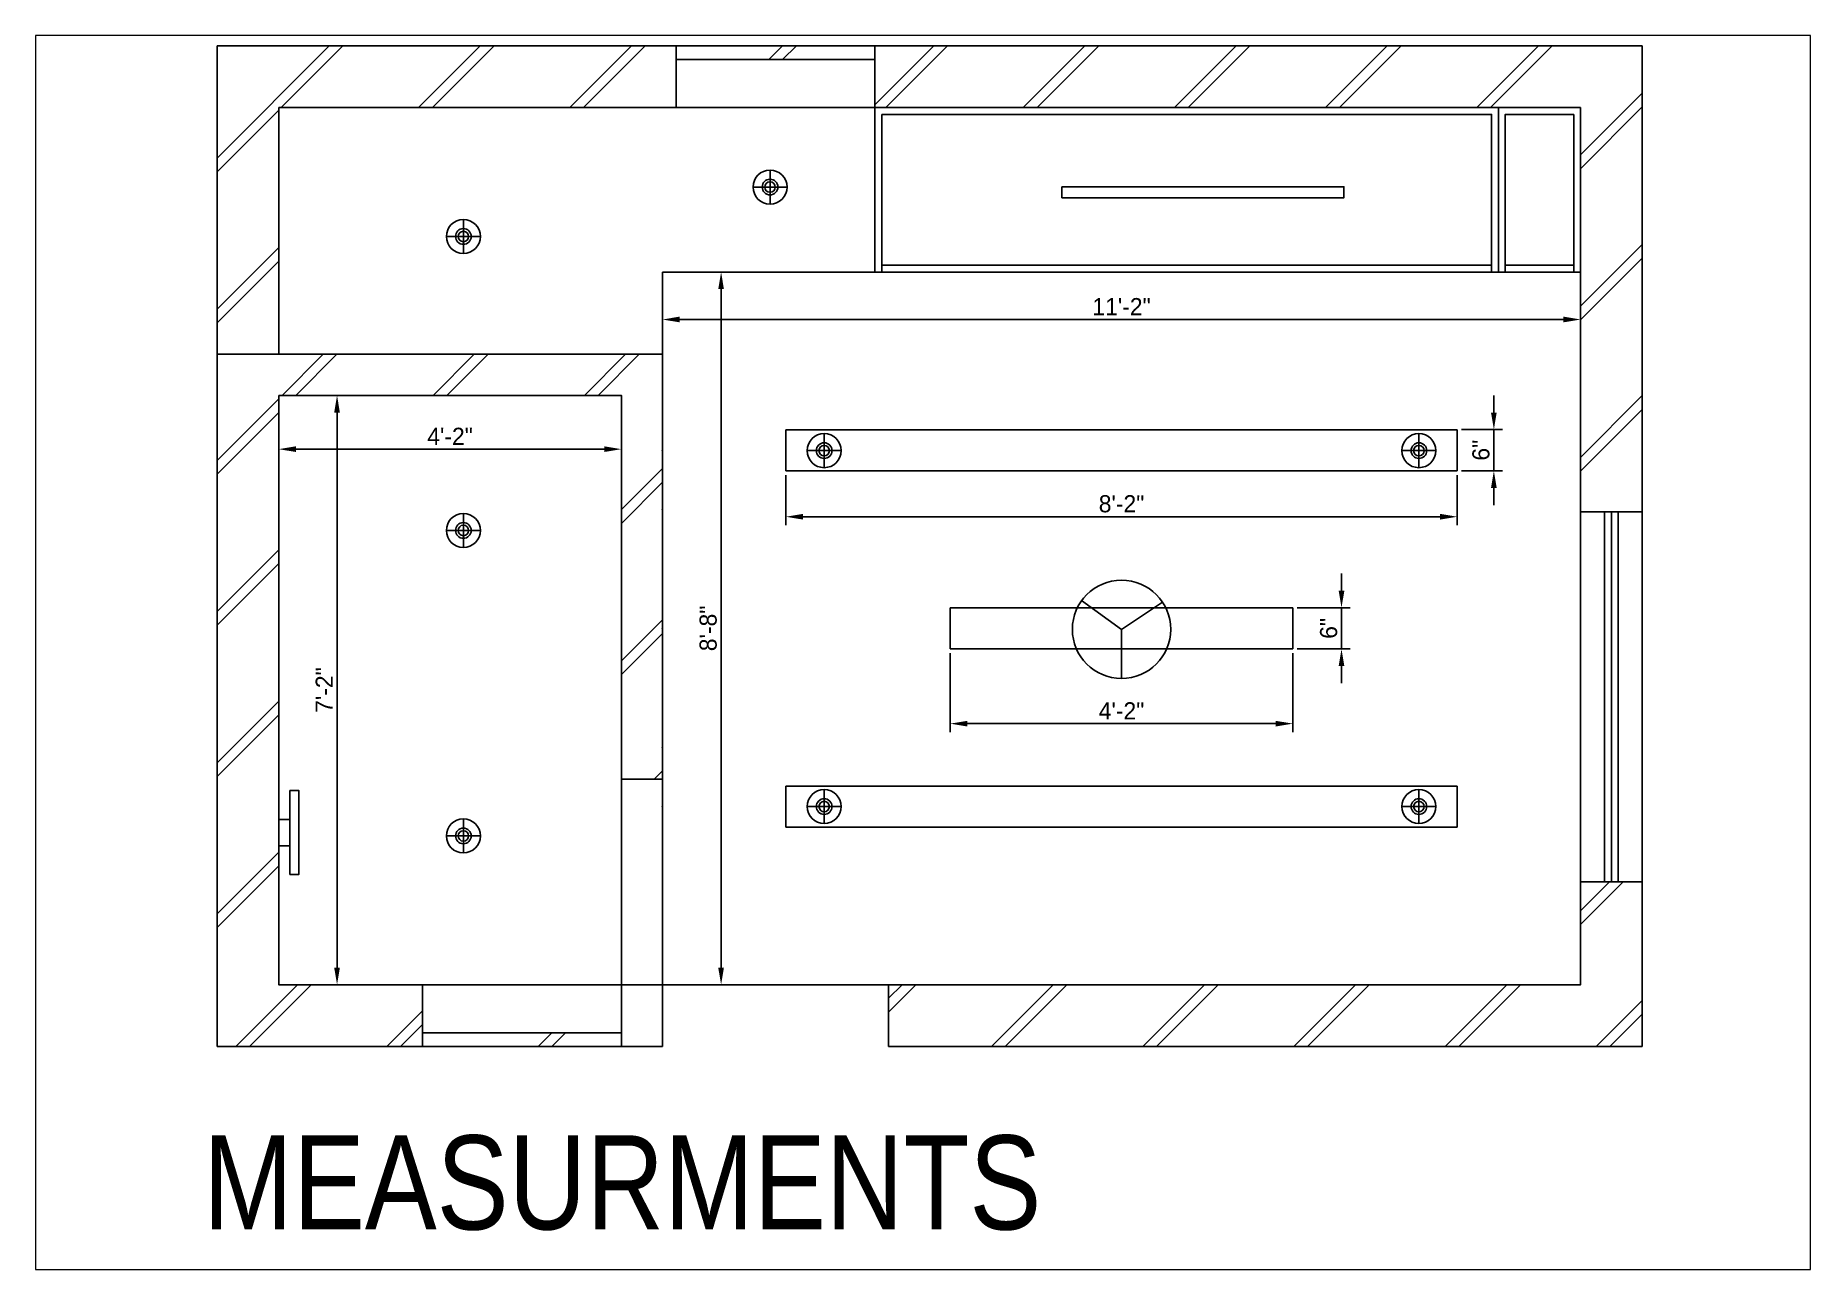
# Paper-space layout 'FC MEASURMRNTS' of a CAD drawing. Header units: millimetres. Extents: x 29 to 257, y 20 to 178.
# The model-space entities are those that its viewports show. They can reach past a viewport. Long polylines and large blocks are cut down to what shows.
import ezdxf

# ---------------------------------------------------------------- set-up
doc = ezdxf.new("R2010")
doc.units = ezdxf.units.MM
doc.layers.add('TXT', color=7, linetype='Continuous', lineweight=25)
doc.styles.add('stylus BT', font='swissc.ttf')
doc.dimstyles.new('ISO-25', dxfattribs={"dimtxt": 2.5, "dimasz": 2.5, "dimexe": 1.25, "dimexo": 0.625, "dimtad": 1, "dimlunit": 4, "dimtxsty": 'Standard', "dimcen": 2.5, "dimadec": 0, "dimazin": 0, "dimtfac": 1, "dimtmove": 0, "dimatfit": 3, "dimfxl": 1, "dimarcsym": 0})

# ---------------------------------------------------------------- blocks, each defined once
blk = doc.blocks.new('light')
at = {"color": 6}
for p, q in [((4552.69, 610.29), (4552.69, 623.07)), ((4546.31, 616.68), (4559.08, 616.68))]:
    blk.add_line(p, q, dxfattribs=at)
for radius in [6.39, 2.94, 2.94, 1.96]:
    blk.add_circle((4552.69, 616.68), radius, dxfattribs=at)
at = {"color": 6, "linetype": 'ByBlock'}
blk.add_circle((4552.69, 616.68), 6.39, dxfattribs=at)
blk = doc.blocks.new('dcd')
at = {"color": 3}
for points in [[(2926.26, 421.47), (2927.56, 421.47), (2927.56, 409.23), (2926.26, 409.23)], [(2924.62, 417.27), (2926.26, 417.27), (2926.26, 413.43), (2924.62, 413.43)]]:
    blk.add_lwpolyline(points, close=True, dxfattribs=at)
blk = doc.blocks.new('*D5')
at = {"color": 0, "lineweight": -2}
for p, q in [((4077.79, 271.85), (4077.79, 264.3)), ((4211.79, 271.85), (4211.79, 264.3)), ((4080.29, 265.55), (4209.29, 265.55))]:
    blk.add_line(p, q, dxfattribs=at)
at = {"color": 0}
for points in [[(4080.29, 265.97), (4080.29, 265.14), (4077.79, 265.55)], [(4209.29, 265.97), (4209.29, 265.14), (4211.79, 265.55)]]:
    blk.add_solid(points, dxfattribs=at)
at = {"layer": 'Defpoints', "color": 0}
for p in [(4077.79, 272.48), (4211.79, 272.48), (4211.79, 265.55)]:
    blk.add_point(p, dxfattribs=at)
at = {"color": 0, "insert": (4144.79, 267.43), "char_height": 2.5, "attachment_point": 5}
blk.add_mtext('11\'-2"', dxfattribs=at)
blk = doc.blocks.new('*D6')
at = {"color": 0, "lineweight": -2}
for p, q in [((4078.41, 272.48), (4087.6, 272.48)), ((4086.35, 170.98), (4086.35, 269.98)), ((4078.41, 168.48), (4087.6, 168.48))]:
    blk.add_line(p, q, dxfattribs=at)
at = {"color": 0}
for points in [[(4085.93, 269.98), (4086.76, 269.98), (4086.35, 272.48)], [(4085.93, 170.98), (4086.76, 170.98), (4086.35, 168.48)]]:
    blk.add_solid(points, dxfattribs=at)
at = {"layer": 'Defpoints', "color": 0}
for p in [(4077.79, 272.48), (4086.35, 272.48), (4077.79, 168.48)]:
    blk.add_point(p, dxfattribs=at)
at = {"color": 0, "insert": (4084.47, 220.48), "char_height": 2.5, "attachment_point": 5, "rotation": 90}
blk.add_mtext('8\'-8"', dxfattribs=at)
blk = doc.blocks.new('*D7')
at = {"color": 0, "lineweight": -2}
for p, q in [((4095.79, 242.85), (4095.79, 235.52)), ((4193.79, 242.85), (4193.79, 235.52)), ((4098.29, 236.77), (4191.29, 236.77))]:
    blk.add_line(p, q, dxfattribs=at)
at = {"color": 0}
for points in [[(4098.29, 237.19), (4098.29, 236.36), (4095.79, 236.77)], [(4191.29, 237.19), (4191.29, 236.36), (4193.79, 236.77)]]:
    blk.add_solid(points, dxfattribs=at)
at = {"layer": 'Defpoints', "color": 0}
for p in [(4095.79, 243.48), (4193.79, 243.48), (4193.79, 236.77)]:
    blk.add_point(p, dxfattribs=at)
at = {"color": 0, "insert": (4144.79, 238.65), "char_height": 2.5, "attachment_point": 5}
blk.add_mtext('8\'-2"', dxfattribs=at)
blk = doc.blocks.new('*D8')
at = {"color": 0, "lineweight": -2}
for p, q in [((4199.13, 251.98), (4199.13, 254.48)), ((4194.41, 249.48), (4200.38, 249.48)), ((4199.13, 243.48), (4199.13, 249.48)), ((4194.41, 243.48), (4200.38, 243.48)), ((4199.13, 240.98), (4199.13, 238.48))]:
    blk.add_line(p, q, dxfattribs=at)
at = {"color": 0}
for points in [[(4198.71, 251.98), (4199.54, 251.98), (4199.13, 249.48)], [(4198.71, 240.98), (4199.54, 240.98), (4199.13, 243.48)]]:
    blk.add_solid(points, dxfattribs=at)
at = {"layer": 'Defpoints', "color": 0}
for p in [(4193.79, 249.48), (4199.13, 249.48), (4193.79, 243.48)]:
    blk.add_point(p, dxfattribs=at)
at = {"color": 0, "insert": (4197.25, 246.48), "char_height": 2.5, "attachment_point": 5, "rotation": 90}
blk.add_mtext('6"', dxfattribs=at)
blk = doc.blocks.new('*D9')
at = {"color": 0, "lineweight": -2}
for p, q in [((4119.79, 216.85), (4119.79, 205.33)), ((4169.79, 216.85), (4169.79, 205.33)), ((4122.29, 206.58), (4167.29, 206.58))]:
    blk.add_line(p, q, dxfattribs=at)
at = {"color": 0}
for points in [[(4122.29, 206.99), (4122.29, 206.16), (4119.79, 206.58)], [(4167.29, 206.99), (4167.29, 206.16), (4169.79, 206.58)]]:
    blk.add_solid(points, dxfattribs=at)
at = {"layer": 'Defpoints', "color": 0}
for p in [(4119.79, 217.48), (4169.79, 217.48), (4169.79, 206.58)]:
    blk.add_point(p, dxfattribs=at)
at = {"color": 0, "insert": (4144.79, 208.45), "char_height": 2.5, "attachment_point": 5}
blk.add_mtext('4\'-2"', dxfattribs=at)
blk = doc.blocks.new('*D10')
at = {"color": 0, "lineweight": -2}
for p, q in [((4176.89, 225.98), (4176.89, 228.48)), ((4170.41, 223.48), (4178.14, 223.48)), ((4176.89, 217.48), (4176.89, 223.48)), ((4170.41, 217.48), (4178.14, 217.48)), ((4176.89, 214.98), (4176.89, 212.48))]:
    blk.add_line(p, q, dxfattribs=at)
at = {"color": 0}
for points in [[(4176.48, 225.98), (4177.31, 225.98), (4176.89, 223.48)], [(4176.48, 214.98), (4177.31, 214.98), (4176.89, 217.48)]]:
    blk.add_solid(points, dxfattribs=at)
at = {"layer": 'Defpoints', "color": 0}
for p in [(4169.79, 223.48), (4176.89, 223.48), (4169.79, 217.48)]:
    blk.add_point(p, dxfattribs=at)
at = {"color": 0, "insert": (4175.02, 220.48), "char_height": 2.5, "attachment_point": 5, "rotation": 90}
blk.add_mtext('6"', dxfattribs=at)
blk = doc.blocks.new('*D11')
at = {"color": 0, "lineweight": -2}
for p, q in [((4021.79, 253.85), (4021.79, 245.38)), ((4071.79, 253.85), (4071.79, 245.38)), ((4024.29, 246.63), (4069.29, 246.63))]:
    blk.add_line(p, q, dxfattribs=at)
at = {"color": 0}
for points in [[(4024.29, 247.05), (4024.29, 246.22), (4021.79, 246.63)], [(4069.29, 247.05), (4069.29, 246.22), (4071.79, 246.63)]]:
    blk.add_solid(points, dxfattribs=at)
at = {"layer": 'Defpoints', "color": 0}
for p in [(4021.79, 254.48), (4071.79, 254.48), (4071.79, 246.63)]:
    blk.add_point(p, dxfattribs=at)
at = {"color": 0, "insert": (4046.79, 248.51), "char_height": 2.5, "attachment_point": 5}
blk.add_mtext('4\'-2"', dxfattribs=at)
blk = doc.blocks.new('*D12')
at = {"color": 0, "lineweight": -2}
for p, q in [((4022.41, 254.48), (4031.55, 254.48)), ((4030.3, 170.98), (4030.3, 251.98)), ((4022.41, 168.48), (4031.55, 168.48))]:
    blk.add_line(p, q, dxfattribs=at)
at = {"color": 0}
for points in [[(4029.88, 251.98), (4030.71, 251.98), (4030.3, 254.48)], [(4029.88, 170.98), (4030.71, 170.98), (4030.3, 168.48)]]:
    blk.add_solid(points, dxfattribs=at)
at = {"layer": 'Defpoints', "color": 0}
for p in [(4021.79, 254.48), (4030.3, 254.48), (4021.79, 168.48)]:
    blk.add_point(p, dxfattribs=at)
at = {"color": 0, "insert": (4028.42, 211.48), "char_height": 2.5, "attachment_point": 5, "rotation": 90}
blk.add_mtext('7\'-2"', dxfattribs=at)

msp = doc.modelspace()

# ---------------------------------------------------------------- hatches: boundary and pattern name
h = msp.add_hatch()
h.set_pattern_fill('JIS_LC_8A', color=256, scale=2, style=0)
h.set_pattern_definition([(45, (807.482, -224.657), (-11.030866, 11.030866), []), (45, (809.482, -224.657), (-11.030866, 11.030866), [])])
h.paths.add_polyline_path([(4012.788, 305.477), (4012.788, 260.477), (4021.788, 260.477), (4021.788, 296.477), (4079.788, 296.477), (4079.788, 305.477)])
h.paths.add_polyline_path([(4012.788, 260.477), (4012.788, 159.477), (4042.788, 159.477), (4042.788, 168.477), (4021.788, 168.477), (4021.788, 254.477), (4071.788, 254.477), (4071.788, 198.477), (4077.788, 198.477), (4077.788, 260.477)])
h.paths.add_polyline_path([(4042.788, 161.477), (4042.788, 159.477), (4071.788, 159.477), (4071.788, 161.477)])
h.paths.add_polyline_path([(4077.788, 168.477), (4071.788, 168.477), (4071.788, 159.477), (4077.788, 159.477)])
h.paths.add_polyline_path([(4220.788, 159.477), (4220.788, 183.477), (4211.788, 183.477), (4211.788, 168.477), (4110.788, 168.477), (4110.788, 159.477)])
h.paths.add_polyline_path([(4211.788, 237.477), (4220.788, 237.477), (4220.788, 305.477), (4108.788, 305.477), (4108.788, 296.477), (4211.788, 296.477)])
h.paths.add_polyline_path([(4079.788, 305.477), (4079.788, 303.477), (4108.788, 303.477), (4108.788, 305.477)])

# ---------------------------------------------------------------- linework, layer by layer
for p, q in [((4012.788, 159.477), (4012.788, 305.477)), ((4012.788, 305.477), (4220.788, 305.477)), ((4042.788, 305.477), (4021.788, 305.477)), ((4079.788, 296.477), (4079.788, 305.477)), ((4079.788, 303.477), (4108.788, 303.477)), ((4108.788, 272.477), (4108.788, 305.477)), ((4220.788, 159.477), (4220.788, 305.477)), ((4042.788, 296.477), (4021.788, 296.477)), ((4021.788, 296.477), (4079.788, 296.477)), ((4021.788, 260.477), (4021.788, 296.477)), ((4079.788, 296.477), (4108.788, 296.477)), ((4108.788, 296.477), (4211.788, 296.477)), ((4199.788, 272.477), (4199.788, 296.477)), ((4211.788, 168.477), (4211.788, 296.477)), ((4108.788, 272.477), (4211.788, 272.477)), ((4109.788, 273.477), (4109.788, 272.477)), ((4198.788, 273.477), (4198.788, 272.477)), ((4200.788, 273.477), (4200.788, 272.477)), ((4210.788, 273.477), (4210.788, 272.477)), ((4211.788, 272.477), (4211.788, 168.477)), ((4077.788, 260.477), (4012.788, 260.477)), ((4077.788, 260.477), (4077.788, 198.477)), ((4071.788, 254.477), (4021.788, 254.477)), ((4021.788, 168.477), (4021.788, 254.477)), ((4021.788, 254.477), (4021.788, 168.477)), ((4071.788, 254.477), (4071.788, 198.477)), ((4095.788, 249.477), (4095.788, 243.477)), ((4095.788, 249.477), (4193.788, 249.477)), ((4193.788, 249.477), (4193.788, 243.477)), ((4095.788, 243.477), (4193.788, 243.477)), ((4220.788, 237.477), (4211.788, 237.477)), ((4215.288, 237.477), (4215.288, 183.477)), ((4216.288, 237.477), (4216.288, 183.477)), ((4217.288, 237.477), (4217.288, 183.477)), ((4119.788, 223.477), (4119.788, 217.477)), ((4119.788, 223.477), (4169.788, 223.477)), ((4169.788, 223.477), (4169.788, 217.477)), ((4119.788, 217.477), (4169.788, 217.477)), ((4077.788, 198.477), (4071.788, 198.477)), ((4095.788, 197.477), (4095.788, 191.477)), ((4095.788, 197.477), (4193.788, 197.477)), ((4193.788, 197.477), (4193.788, 191.477)), ((4095.788, 191.477), (4193.788, 191.477)), ((4211.788, 183.477), (4220.788, 183.477)), ((4042.788, 168.477), (4021.788, 168.477)), ((4042.788, 159.477), (4042.788, 168.477)), ((4077.788, 168.477), (4071.788, 168.477)), ((4071.788, 159.477), (4071.788, 168.477)), ((4071.788, 168.477), (4071.788, 159.477)), ((4077.788, 159.477), (4077.788, 168.477)), ((4077.788, 168.477), (4077.788, 159.477)), ((4211.788, 168.477), (4110.788, 168.477)), ((4110.788, 159.477), (4110.788, 168.477)), ((4071.788, 161.477), (4042.788, 161.477)), ((4077.788, 159.477), (4012.788, 159.477)), ((4220.788, 159.477), (4110.788, 159.477))]:
    msp.add_line(p, q)
at = {"linetype": 'ByBlock'}
for q in [(4138.967, 224.538), (4150.767, 224.309), (4144.788, 213.163)]:
    msp.add_line((4144.788, 220.34), q, dxfattribs=at)
for points in [[(4109.788, 295.477), (4198.788, 295.477), (4198.788, 273.477), (4109.788, 273.477)], [(4210.788, 295.477), (4200.788, 295.477), (4200.788, 273.477), (4210.788, 273.477)], [(4136.087, 284.922), (4177.232, 284.922), (4177.232, 283.318), (4136.087, 283.318)], [(4077.788, 272.477), (4211.788, 272.477), (4211.788, 168.477), (4077.788, 168.477)], [(4021.788, 254.477), (4071.788, 254.477), (4071.788, 168.477), (4021.788, 168.477)]]:
    msp.add_lwpolyline(points, close=True)
msp.add_circle((4144.788, 220.34), 7.177, dxfattribs=at)
for p in [(4077.788, 246.477), (4077.788, 237.811), (4077.788, 220.477), (4077.788, 203.144), (4077.788, 194.477)]:
    msp.add_point(p)

# ---------------------------------------------------------------- block references
at = {"color": 6, "linetype": 'ByBlock', "yscale": 0.3885064834317404, "zscale": 0.3885064834317707}
for p, xscale in [((5862.237, 45.298), -0.3885064834314562), ((5817.482, 38.082), -0.3885064834314562), ((5870.141, 6.829), -0.3885064834314562), ((2419.435, 6.829), 0.3885064834312288), ((5817.482, -4.814), -0.3885064834314562), ((5817.482, -49.392), -0.3885064834314562)]:
    msp.add_blockref('light', p, dxfattribs=dict(at, xscale=xscale))
at = {"color": 6, "linetype": 'ByBlock', "yscale": 0.3885064834316836, "zscale": 0.3885064834317707, "rotation": 180}
for p, xscale in [((5870.141, 434.068), 0.3885064834314562), ((2419.435, 434.068), -0.3885064834312288)]:
    msp.add_blockref('light', p, dxfattribs=dict(at, xscale=xscale))
msp.add_blockref('dcd', (1097.17, -224.657))

# ---------------------------------------------------------------- texts
at = {"layer": 'TXT', "style": 'stylus BT'}
msp.add_text('MEASURMENTS', height=13.73149, dxfattribs=at).set_placement((4010.768, 132.769))

# ---------------------------------------------------------------- dimensions: what is measured, and where the dimension line sits
for base, p1, p2, picture, middle in [((4211.788, 265.552), (4077.788, 272.477), (4211.788, 272.477), '*D5', (4144.788, 267.427)), ((4071.788, 246.633), (4021.788, 254.477), (4071.788, 254.477), '*D11', (4046.788, 248.508)), ((4193.788, 236.775), (4095.788, 243.477), (4193.788, 243.477), '*D7', (4144.788, 238.65)), ((4169.788, 206.578), (4119.788, 217.477), (4169.788, 217.477), '*D9', (4144.788, 208.453))]:
    dim = msp.add_linear_dim(base=base, p1=p1, p2=p2, dimstyle='ISO-25')
    dim.commit()
    dim.dimension.update_dxf_attribs({"geometry": picture, "text_midpoint": middle})
for base, p1, p2, picture, middle in [((4086.345, 272.477), (4077.788, 168.477), (4077.788, 272.477), '*D6', (4084.47, 220.477)), ((4030.296, 254.477), (4021.788, 168.477), (4021.788, 254.477), '*D12', (4028.421, 211.477)), ((4199.127, 249.477), (4193.788, 243.477), (4193.788, 249.477), '*D8', (4197.252, 246.477)), ((4176.893, 223.477), (4169.788, 217.477), (4169.788, 223.477), '*D10', (4175.018, 220.477))]:
    dim = msp.add_linear_dim(base=base, p1=p1, p2=p2, angle=90, dimstyle='ISO-25')
    dim.commit()
    dim.dimension.update_dxf_attribs({"geometry": picture, "text_midpoint": middle})

psp = doc.layouts.new('FC MEASURMRNTS')

# ---------------------------------------------------------------- viewports
at = {"layer": '0', "view_target_point": (3224.221, 589.646)}
psp.add_viewport(center=(142.59, 99.11), size=(228.14, 158.5807), view_center_point=(891.594, -372.688), view_height=180.06371, dxfattribs=at)

doc.saveas('drawing.dxf')
